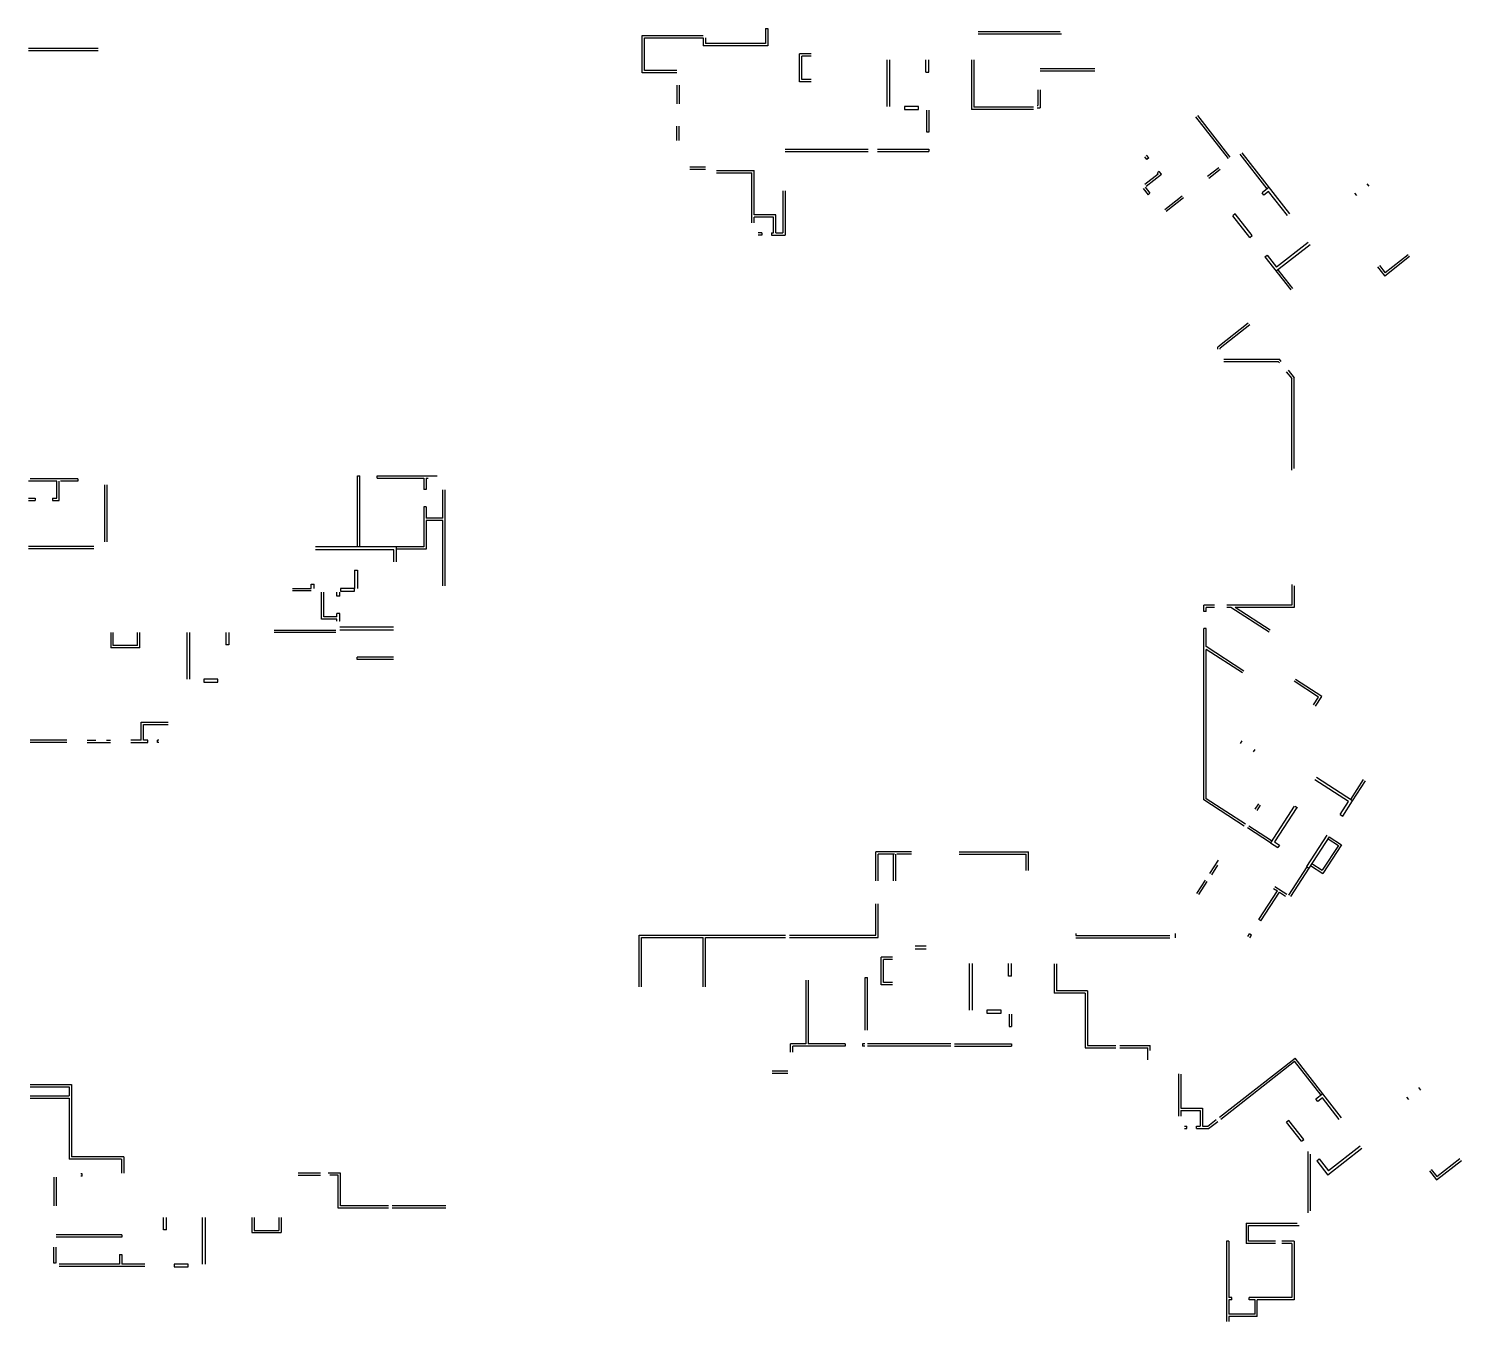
# Model space of a CAD drawing. Header units: metres. Extents: x -681087 to 1033303, y 74272 to 2630761.
# Drawn here: x 940404 to 1033303, y 74272 to 158082 of the extents above; entities that cross this region are included whole.
import ezdxf

# ---------------------------------------------------------------- set-up
doc = ezdxf.new("R2010")
doc.units = ezdxf.units.M
for name, color, linetype in [('SKELETON_CLEAN', 7, 'Continuous'), ('SKELETON_ISOLATED', 1, 'Continuous'), ('SKELETON_ORIGINAL', 8, 'Continuous')]:
    doc.layers.add(name, color=color, linetype=linetype)

msp = doc.modelspace()

# ---------------------------------------------------------------- linework, layer by layer
at = {"layer": 'SKELETON_CLEAN'}
for p, q in [((988183, 158082), (988183, 157112)), ((988183, 158082), (988333, 158082)), ((988333, 158082), (988333, 156962)), ((980183, 157647), (984133, 157647)), ((980183, 155222), (980183, 157647)), ((980333, 157497), (984133, 157497)), ((980333, 155372), (980333, 157497)), ((984133, 157497), (984133, 156962)), ((984283, 157497), (984283, 157112)), ((988183, 157112), (984283, 157112)), ((988333, 156962), (984133, 156962)), ((991141, 156442), (990391, 156442)), ((990391, 154642), (990391, 156442)), ((991141, 156292), (990541, 156292)), ((990541, 154792), (990541, 156292)), ((982433, 155222), (980183, 155222)), ((982433, 155372), (980333, 155372)), ((998583, 155257), (998583, 156062)), ((998583, 155257), (998773, 155257)), ((998773, 155257), (998773, 156062)), ((1001543, 156052), (1001543, 152842)), ((1001693, 156052), (1001693, 152992)), ((991143, 154642), (990391, 154642)), ((991141, 154792), (990541, 154792)), ((1005833, 154122), (1005833, 153102)), ((1005983, 154122), (1005983, 152952)), ((998113, 153037), (997193, 153037)), ((997193, 153037), (997193, 152847)), ((997193, 152847), (998113, 152847)), ((998113, 152847), (998113, 153037)), ((998623, 152787), (998623, 151392)), ((1005558, 152842), (1001543, 152842)), ((1005558, 152992), (1001693, 152992)), ((1005808, 153102), (1005833, 153102)), ((1005808, 152952), (1005983, 152952)), ((998623, 151392), (998773, 151392)), ((995443, 150272), (998773, 150272)), ((995443, 150122), (998773, 150122)), ((998773, 150272), (998773, 150122)), ((1012910, 149607), (1012778, 149776)), ((1013029, 149699), (1012896, 149869)), ((1013029, 149699), (1012910, 149607)), ((985003, 148892), (987454, 148892)), ((985003, 148742), (987304, 148742)), ((987304, 145502), (987304, 148742)), ((987454, 146002), (987454, 148892)), ((1012773, 147996), (1013640, 148673)), ((1012866, 147878), (1013851, 148647)), ((1013718, 148817), (1013600, 148724)), ((1013640, 148673), (1013600, 148724)), ((1013851, 148647), (1013718, 148817)), ((1012799, 147800), (1013107, 147406)), ((1020835, 147797), (1020378, 147440)), ((989303, 147572), (989303, 144852)), ((989453, 147572), (989453, 144702)), ((1012681, 147708), (1012989, 147314)), ((1012989, 147314), (1013107, 147406)), ((1020495, 147290), (1020378, 147440)), ((1020802, 147530), (1020495, 147290)), ((1022030, 145958), (1020802, 147530)), ((988854, 146002), (987454, 146002)), ((988854, 144852), (988854, 146002)), ((1018628, 146073), (1018479, 145956)), ((1019581, 144546), (1018479, 145956)), ((1019730, 144663), (1018628, 146073)), ((987454, 145502), (987454, 145852)), ((988704, 145852), (987454, 145852)), ((988704, 144852), (988704, 145852)), ((987954, 144852), (987704, 144852)), ((987954, 144702), (987704, 144702)), ((987954, 144852), (987954, 144702)), ((988574, 144852), (988704, 144852)), ((988574, 144852), (988574, 144702)), ((988574, 144702), (989453, 144702)), ((988854, 144852), (989303, 144852)), ((1019581, 144546), (1019730, 144663)), ((1023374, 144222), (1021325, 142622)), ((1020566, 143285), (1020715, 143402)), ((1020566, 143285), (1022240, 141141)), ((1020715, 143402), (1021325, 142622)), ((1029943, 143302), (1028332, 142043)), ((1029851, 143420), (1028357, 142253)), ((1027870, 142634), (1028332, 142043)), ((1027988, 142726), (1028357, 142253)), ((1019490, 138993), (1017504, 137441)), ((1019582, 138874), (1017654, 137368)), ((1017504, 137302), (1017504, 137441)), ((1017654, 137302), (1017654, 137368)), ((1017904, 136652), (1021509, 136652)), ((1021628, 136500), (1021509, 136652)), ((1017904, 136502), (1021436, 136502)), ((1021509, 136408), (1021436, 136502)), ((1021953, 135841), (1022304, 135391)), ((1022071, 135933), (1022454, 135443)), ((1022304, 129453), (1022304, 135391)), ((1022454, 129570), (1022454, 135443)), ((942229, 128752), (940404, 128752)), ((943584, 128902), (940504, 128902)), ((942229, 127642), (942229, 128752)), ((942379, 127492), (942379, 128752)), ((943584, 128752), (942479, 128752)), ((943584, 128902), (943584, 128752)), ((961724, 124482), (961724, 129092)), ((961724, 129092), (961874, 129092)), ((961874, 124482), (961874, 129092)), ((962994, 128942), (962994, 129092)), ((962994, 129092), (966903, 129092)), ((962994, 128942), (966034, 128942)), ((966034, 128942), (966034, 128197)), ((966184, 128942), (966184, 128197)), ((966184, 128942), (966303, 128942)), ((940404, 127642), (940824, 127642)), ((940404, 127492), (940824, 127492)), ((940824, 127642), (940824, 127492)), ((941944, 127642), (941944, 127492)), ((941944, 127642), (942229, 127642)), ((941944, 127492), (942379, 127492)), ((966184, 128197), (966034, 128197)), ((967253, 126352), (967253, 128192)), ((966034, 127077), (966034, 124482)), ((966184, 127077), (966034, 127077)), ((966184, 127077), (966184, 126352)), ((967253, 126352), (966184, 126352)), ((967253, 126202), (966184, 126202)), ((966184, 126202), (966184, 124332)), ((967253, 121952), (967253, 126202)), ((966034, 124482), (959004, 124482)), ((964073, 124292), (959004, 124292)), ((964073, 123522), (964073, 124292)), ((966184, 124332), (964263, 124332)), ((961538, 122972), (961728, 122972)), ((961538, 122972), (961538, 121792)), ((961728, 122972), (961728, 121792)), ((957508, 121792), (958728, 121792)), ((958728, 121792), (958728, 122072)), ((958728, 122072), (958918, 122072)), ((958918, 121792), (958918, 122072)), ((961538, 121792), (960618, 121792)), ((960618, 121792), (960618, 121602)), ((961538, 121602), (961538, 121792)), ((1022304, 122046), (1022304, 120702)), ((1022454, 121949), (1022454, 120552)), ((959388, 119792), (959388, 121542)), ((959538, 119942), (959538, 121542)), ((960388, 121292), (960388, 121542)), ((960578, 121292), (960388, 121292)), ((960578, 121292), (960578, 121542)), ((960618, 121602), (961538, 121602)), ((960388, 119942), (959538, 119942)), ((960388, 119942), (960388, 120172)), ((960578, 120172), (960388, 120172)), ((960578, 119672), (960578, 120172)), ((1017304, 120702), (1016604, 120702)), ((1016604, 120302), (1016604, 120702)), ((1016754, 120302), (1016604, 120302)), ((1017304, 120552), (1016754, 120552)), ((1016754, 120302), (1016754, 120552)), ((1022304, 120702), (1018104, 120702)), ((1018363, 120552), (1018104, 120552)), ((1020831, 118949), (1018363, 120552)), ((1022454, 120552), (1018638, 120552)), ((1020913, 119074), (1018638, 120552)), ((945723, 118932), (945723, 117934)), ((945873, 118932), (945873, 118084)), ((947453, 118084), (947453, 118932)), ((947603, 117934), (947603, 118932)), ((953193, 118932), (953193, 118127)), ((953383, 118932), (953383, 118127)), ((960388, 119792), (959388, 119792)), ((960388, 119672), (960388, 119792)), ((960578, 119672), (960568, 119672)), ((1016604, 108077), (1016604, 119182)), ((1016754, 119182), (1016604, 119182)), ((1016754, 118019), (1016754, 119182)), ((947453, 118084), (945873, 118084)), ((953383, 118127), (953193, 118127)), ((1019198, 116433), (1016754, 118019)), ((947603, 117934), (945723, 117934)), ((964053, 117342), (961698, 117342)), ((961698, 117192), (961698, 117342)), ((964053, 117192), (961698, 117192)), ((1016754, 108158), (1016754, 117840)), ((1019116, 116307), (1016754, 117840)), ((952673, 115907), (951753, 115907)), ((951753, 115907), (951753, 115717)), ((951753, 115717), (952673, 115717)), ((952673, 115717), (952673, 115907)), ((1024051, 114735), (1022462, 115767)), ((1024259, 114779), (1022544, 115893)), ((1023724, 114232), (1024051, 114735)), ((1023850, 114150), (1024259, 114779)), ((947703, 113112), (949453, 113112)), ((947703, 111942), (947703, 113112)), ((947853, 112962), (949453, 112962)), ((947853, 111942), (947853, 112962)), ((947703, 111942), (947033, 111942)), ((947033, 111792), (948133, 111792)), ((948133, 111942), (947853, 111942)), ((948133, 111792), (948133, 111942)), ((948853, 111942), (948753, 111942)), ((948753, 111792), (948753, 111942)), ((948853, 111792), (948753, 111792)), ((1026255, 108022), (1023915, 109541)), ((1026255, 108022), (1027094, 109313)), ((1019220, 106378), (1016604, 108077)), ((1019302, 106504), (1016754, 108158)), ((1025453, 107136), (1025992, 107966)), ((1025613, 107032), (1026255, 108022)), ((1022468, 107679), (1020921, 105297)), ((1022627, 107576), (1021184, 105353)), ((1025453, 107136), (1025613, 107032)), ((1020921, 105297), (1019441, 106259)), ((1020921, 105297), (1021407, 104982)), ((1021184, 105353), (1021511, 105141)), ((1021511, 105141), (1021407, 104982)), ((1024582, 105794), (1023258, 103756)), ((1024741, 105690), (1023418, 103652)), ((1025330, 105129), (1024282, 103514)), ((1025538, 105173), (1024326, 103307)), ((1024660, 105564), (1025330, 105129)), ((1024741, 105690), (1025538, 105173)), ((995333, 102842), (995333, 104702)), ((997643, 104702), (995333, 104702)), ((995483, 102842), (995483, 104552)), ((996543, 104552), (995483, 104552)), ((1000743, 104702), (1005243, 104702)), ((1000743, 104552), (1005093, 104552)), ((1005093, 103502), (1005093, 104552)), ((1005243, 103502), (1005243, 104702)), ((1023418, 103652), (1022222, 101811)), ((1023258, 103756), (1023418, 103652)), ((1023529, 103824), (1024326, 103307)), ((1023611, 103950), (1024282, 103514)), ((1021126, 102345), (1021382, 102178)), ((995333, 99301), (995333, 101342)), ((995483, 99151), (995483, 101342)), ((1020178, 100325), (1021382, 102178)), ((1020304, 100243), (1021507, 102097)), ((1021507, 102097), (1021897, 101843)), ((1008298, 99422), (1008298, 99292)), ((1020304, 100243), (1020178, 100325)), ((979983, 99301), (989483, 99301)), ((979983, 95951), (979983, 99301)), ((980133, 99151), (984133, 99151)), ((980133, 95951), (980133, 99151)), ((984133, 95951), (984133, 99151)), ((984283, 95951), (984283, 99151)), ((984283, 99151), (989483, 99151)), ((989733, 99301), (995333, 99301)), ((989733, 99151), (995483, 99151)), ((1008298, 99292), (1014393, 99292)), ((1019456, 99214), (1019568, 99386)), ((1019694, 99304), (1019568, 99386)), ((1019582, 99132), (1019694, 99304)), ((995674, 96092), (995674, 97892)), ((996424, 97892), (995674, 97892)), ((995824, 96242), (995824, 97742)), ((996424, 97742), (995824, 97742)), ((1003943, 96657), (1003943, 97462)), ((1004133, 96657), (1003943, 96657)), ((1004133, 96657), (1004133, 97462)), ((1006893, 97452), (1006893, 95542)), ((1007043, 97452), (1007043, 95692)), ((990803, 96397), (990803, 92272)), ((990953, 96397), (990953, 92272)), ((994643, 93152), (994643, 96572)), ((994643, 96572), (994793, 96572)), ((994793, 93152), (994793, 96572)), ((996424, 96092), (995674, 96092)), ((996424, 96242), (995824, 96242)), ((1009063, 95692), (1007043, 95692)), ((1009063, 95692), (1009063, 92152)), ((1008913, 95542), (1006893, 95542)), ((1008913, 95542), (1008913, 92002)), ((1003463, 94437), (1002543, 94437)), ((1002543, 94437), (1002543, 94247)), ((1002543, 94247), (1003463, 94247)), ((1003463, 94247), (1003463, 94437)), ((1003974, 94187), (1003974, 93392)), ((1004124, 94187), (1004124, 93392)), ((1003974, 93392), (1004124, 93392)), ((990803, 92272), (989804, 92272)), ((989804, 91722), (989804, 92272)), ((993353, 92122), (989954, 92122)), ((989954, 91722), (989954, 92122)), ((993353, 92272), (990953, 92272)), ((993353, 92272), (993353, 92122)), ((994624, 92272), (994473, 92272)), ((994473, 92272), (994473, 92122)), ((994624, 92122), (994473, 92122)), ((1000443, 92272), (1004124, 92272)), ((1000443, 92122), (1004124, 92122)), ((1004124, 92272), (1004124, 92122)), ((1008913, 92002), (1010908, 92002)), ((1009063, 92152), (1010908, 92152)), ((1011158, 92152), (1013123, 92152)), ((1011158, 92002), (1012973, 92002)), ((1012973, 91222), (1012973, 92002)), ((1013123, 91822), (1013123, 92152)), ((1017611, 87505), (1022520, 91340)), ((1017703, 87387), (1022494, 91130)), ((1024212, 88931), (1022494, 91130)), ((1024330, 89024), (1022520, 91340)), ((1015104, 90307), (1015104, 88092)), ((940503, 89632), (943184, 89632)), ((940503, 89482), (943033, 89482)), ((943033, 89482), (943033, 88882)), ((943184, 89632), (943184, 84932)), ((940503, 88882), (943033, 88882)), ((940503, 88732), (943034, 88732)), ((943034, 88732), (943034, 84782)), ((1024330, 89024), (1023873, 88666)), ((1023990, 88517), (1023873, 88666)), ((1024297, 88757), (1023990, 88517)), ((1025390, 87358), (1024297, 88757)), ((1025540, 87475), (1024330, 89024)), ((1015104, 88092), (1016524, 88092)), ((1015104, 87942), (1016374, 87942)), ((1015104, 87942), (1015104, 87572)), ((1016374, 87942), (1016374, 86922)), ((1016524, 88092), (1016524, 86922)), ((1016864, 86922), (1017414, 87351)), ((1015354, 86922), (1015504, 86922)), ((1015354, 86772), (1015504, 86772)), ((1015504, 86772), (1015504, 86922)), ((1016124, 86772), (1016124, 86922)), ((1016124, 86922), (1016374, 86922)), ((1016124, 86772), (1016916, 86772)), ((1016524, 86922), (1016864, 86922)), ((1016916, 86772), (1017506, 87233)), ((1022124, 87300), (1021974, 87183)), ((1022940, 85946), (1021974, 87183)), ((1023090, 86063), (1022124, 87300)), ((1022940, 85946), (1023090, 86063)), ((1026851, 85473), (1024652, 83755)), ((946423, 84782), (943034, 84782)), ((946573, 84932), (943184, 84932)), ((946423, 84782), (946423, 83872)), ((946573, 84932), (946573, 83872)), ((1023926, 84685), (1024075, 84802)), ((1023926, 84685), (1024652, 83755)), ((1024075, 84802), (1024685, 84022)), ((1031692, 83443), (1033303, 84702)), ((1031717, 83653), (1033211, 84820)), ((943878, 83842), (943778, 83842)), ((943878, 83692), (943778, 83692)), ((943878, 83692), (943878, 83842)), ((960617, 83872), (959833, 83872)), ((960467, 83742), (959933, 83742)), ((960467, 81602), (960467, 83742)), ((960617, 81752), (960617, 83872)), ((1031230, 84034), (1031692, 83443)), ((1031348, 84126), (1031717, 83653)), ((963728, 81752), (960617, 81752)), ((949143, 80207), (949143, 81012)), ((949333, 80207), (949333, 81012)), ((954883, 81012), (954883, 80022)), ((955033, 81012), (955033, 80172)), ((956633, 81012), (956633, 80172)), ((956783, 81012), (956783, 80022)), ((963728, 81602), (960467, 81602)), ((949333, 80207), (949143, 80207)), ((954883, 80022), (956783, 80022)), ((955033, 80172), (956633, 80172)), ((1019344, 80629), (1019344, 79322)), ((1019344, 80629), (1022665, 80629)), ((1019494, 80479), (1022782, 80479)), ((1019494, 79472), (1019494, 80479)), ((942028, 78052), (942028, 79072)), ((946438, 79882), (942178, 79882)), ((946438, 79732), (942178, 79732)), ((946438, 79882), (946438, 79732)), ((1018224, 79472), (1018074, 79472)), ((1018074, 79472), (1018074, 74272)), ((1018224, 79472), (1018224, 75822)), ((1021254, 79322), (1019344, 79322)), ((1021254, 79472), (1019494, 79472)), ((1022454, 79472), (1021654, 79472)), ((1022304, 79322), (1022304, 75822)), ((1022454, 79472), (1022454, 75672)), ((942138, 78052), (942028, 78052)), ((946288, 78612), (946288, 77987)), ((946288, 78612), (946438, 78612)), ((946438, 78612), (946438, 77987)), ((946288, 77987), (942388, 77987)), ((947933, 77987), (946438, 77987)), ((950753, 77987), (949833, 77987)), ((949833, 77987), (949833, 77797)), ((949833, 77797), (950753, 77797)), ((950753, 77797), (950753, 77987)), ((1018414, 75822), (1018224, 75822)), ((1018224, 75672), (1018224, 74742)), ((1018414, 75672), (1018224, 75672)), ((1018414, 75672), (1018414, 75822)), ((1022304, 75822), (1019534, 75822)), ((1019534, 75672), (1019534, 75822)), ((1019924, 75672), (1019534, 75672)), ((1019924, 74742), (1019924, 75672)), ((1022454, 75672), (1020074, 75672)), ((1020074, 74592), (1020074, 75672)), ((1019924, 74742), (1018224, 74742)), ((1018224, 74592), (1018224, 74272)), ((1020074, 74592), (1018224, 74592))]:
    msp.add_line(p, q, dxfattribs=at)
at = {"layer": 'SKELETON_ISOLATED'}
for p, q in [((1007293, 157872), (1001973, 157872)), ((1007378, 157722), (1001973, 157722)), ((944904, 156792), (940404, 156792)), ((944904, 156642), (940404, 156642)), ((996043, 156061), (996043, 153036)), ((996233, 156061), (996233, 153036)), ((1009544, 155472), (1005983, 155472)), ((1009544, 155322), (1005983, 155322)), ((982433, 154422), (982433, 153202)), ((982583, 154422), (982583, 153202)), ((998773, 152787), (998773, 151372)), ((1018202, 149655), (1016088, 152362)), ((1018321, 149748), (1016206, 152455)), ((982433, 150832), (982433, 151752)), ((982583, 150832), (982583, 151752)), ((989453, 150272), (994843, 150272)), ((989453, 150122), (994843, 150122)), ((1020716, 147705), (1018971, 149939)), ((1022180, 146075), (1019089, 150031)), ((983268, 149122), (984288, 149122)), ((983268, 148972), (984288, 148972)), ((1016848, 148514), (1017573, 149081)), ((1016940, 148396), (1017665, 148963)), ((1027171, 148027), (1027294, 147869)), ((1015193, 147222), (1014066, 146341)), ((1015285, 147103), (1014158, 146223)), ((1026383, 147411), (1026506, 147254)), ((1023491, 144073), (1021292, 142355)), ((1021410, 142447), (1022358, 141234)), ((945354, 124812), (945354, 128502)), ((945504, 124812), (945504, 128502)), ((967403, 121952), (967403, 128192)), ((944623, 124512), (940404, 124512)), ((944623, 124362), (940404, 124362)), ((964263, 123522), (964263, 124482)), ((958728, 121642), (957508, 121642)), ((950653, 118932), (950653, 115907)), ((950843, 118932), (950843, 115907)), ((960328, 119072), (956318, 119072)), ((960328, 118922), (956318, 118922)), ((964053, 119272), (960578, 119272)), ((964053, 119082), (960578, 119082)), ((942873, 111942), (940504, 111942)), ((942873, 111792), (940504, 111792)), ((944193, 111942), (944754, 111942)), ((944193, 111792), (945713, 111792)), ((945454, 111942), (945713, 111942)), ((1018978, 111734), (1019087, 111902)), ((1019817, 111189), (1019926, 111357)), ((1025984, 107971), (1023812, 109382)), ((1026129, 108103), (1026968, 109395)), ((1019934, 107477), (1020162, 107829)), ((1020059, 107395), (1020288, 107747)), ((1022677, 107543), (1022518, 107647)), ((1021003, 105423), (1019522, 106385)), ((996493, 102842), (996493, 104552)), ((996643, 102842), (996643, 104552)), ((997643, 104552), (996693, 104552)), ((1016991, 103313), (1017547, 104168)), ((1017117, 103231), (1017517, 103847)), ((1023292, 103734), (1022096, 101893)), ((1016150, 102017), (1016705, 102872)), ((1016275, 101935), (1016831, 102791)), ((1021207, 102470), (1021979, 101969)), ((1014743, 99422), (1014743, 99142)), ((997893, 98622), (998593, 98622)), ((1008298, 99142), (1014393, 99142)), ((997893, 98432), (998593, 98432)), ((1001383, 97462), (1001383, 94437)), ((1001573, 97462), (1001573, 94437)), ((1000193, 92272), (994804, 92272)), ((1000193, 92122), (994804, 92122)), ((988618, 90522), (989638, 90522)), ((988618, 90372), (989638, 90372)), ((1014954, 90322), (1014954, 87572)), ((1030531, 89427), (1030654, 89269)), ((1029743, 88811), (1029866, 88654)), ((1026734, 85622), (1024693, 84028)), ((1023374, 81310), (1023374, 85293)), ((1023524, 81427), (1023524, 85101)), ((942028, 83622), (942028, 81752)), ((942178, 83622), (942178, 81752)), ((959333, 83872), (957883, 83872)), ((959333, 83722), (957883, 83722)), ((967453, 81752), (963978, 81752)), ((951663, 81012), (951663, 77987)), ((951853, 81012), (951853, 77987)), ((967453, 81602), (963978, 81602)), ((942178, 78052), (942178, 79072)), ((1021980, 79322), (1021654, 79322)), ((947933, 77837), (942388, 77837))]:
    msp.add_line(p, q, dxfattribs=at)
at = {"layer": 'SKELETON_ORIGINAL'}
for p, q in [((988183, 158082), (988183, 157112)), ((988183, 158082), (988333, 158082)), ((988333, 158082), (988333, 156962)), ((980183, 157647), (984133, 157647)), ((980183, 155222), (980183, 157647)), ((980333, 157497), (984133, 157497)), ((980333, 155372), (980333, 157497)), ((984133, 157497), (984133, 156962)), ((984283, 157497), (984283, 157112)), ((988183, 157112), (984283, 157112)), ((1007293, 157872), (1001973, 157872)), ((1007378, 157722), (1001973, 157722)), ((944904, 156792), (940404, 156792)), ((944904, 156642), (940404, 156642)), ((988333, 156962), (984133, 156962)), ((991141, 156442), (990391, 156442)), ((990391, 154642), (990391, 156442)), ((991141, 156292), (990541, 156292)), ((990541, 154792), (990541, 156292)), ((982433, 155222), (980183, 155222)), ((982433, 155372), (980333, 155372)), ((996043, 156061), (996043, 153036)), ((996233, 156061), (996233, 153036)), ((998583, 155257), (998583, 156062)), ((998583, 155257), (998773, 155257)), ((998773, 155257), (998773, 156062)), ((1001543, 156052), (1001543, 152842)), ((1001693, 156052), (1001693, 152992)), ((1009544, 155472), (1005983, 155472)), ((1009544, 155322), (1005983, 155322)), ((982433, 154422), (982433, 153202)), ((982583, 154422), (982583, 153202)), ((991143, 154642), (990391, 154642)), ((991141, 154792), (990541, 154792)), ((1005833, 154122), (1005833, 153102)), ((1005983, 154122), (1005983, 152952)), ((998113, 153037), (997193, 153037)), ((997193, 153037), (997193, 152847)), ((997193, 152847), (998113, 152847)), ((998113, 152847), (998113, 153037)), ((998623, 152787), (998623, 151392)), ((998773, 152787), (998773, 151372)), ((1005558, 152842), (1001543, 152842)), ((1005558, 152992), (1001693, 152992)), ((1005808, 153102), (1005833, 153102)), ((1005808, 152952), (1005983, 152952)), ((1018202, 149655), (1016088, 152362)), ((1018321, 149748), (1016206, 152455)), ((982433, 150832), (982433, 151752)), ((982583, 150832), (982583, 151752)), ((998623, 151392), (998773, 151392)), ((989453, 150272), (994843, 150272)), ((989453, 150122), (994843, 150122)), ((995443, 150272), (998773, 150272)), ((995443, 150122), (998773, 150122)), ((998773, 150272), (998773, 150122)), ((1012910, 149607), (1012778, 149776)), ((1013029, 149699), (1012896, 149869)), ((1013029, 149699), (1012910, 149607)), ((1020716, 147705), (1018971, 149939)), ((1022180, 146075), (1019089, 150031)), ((983268, 149122), (984288, 149122)), ((983268, 148972), (984288, 148972)), ((985003, 148892), (987454, 148892)), ((985003, 148742), (987304, 148742)), ((987304, 145502), (987304, 148742)), ((987454, 146002), (987454, 148892)), ((1012773, 147996), (1013640, 148673)), ((1012866, 147878), (1013851, 148647)), ((1013718, 148817), (1013600, 148724)), ((1013640, 148673), (1013600, 148724)), ((1013851, 148647), (1013718, 148817)), ((1016848, 148514), (1017573, 149081)), ((1016940, 148396), (1017665, 148963)), ((1012799, 147800), (1013107, 147406)), ((1020835, 147797), (1020378, 147440)), ((1027171, 148027), (1027294, 147869)), ((989303, 147572), (989303, 144852)), ((989453, 147572), (989453, 144702)), ((1012681, 147708), (1012989, 147314)), ((1012989, 147314), (1013107, 147406)), ((1015193, 147222), (1014066, 146341)), ((1015285, 147103), (1014158, 146223)), ((1020495, 147290), (1020378, 147440)), ((1020802, 147530), (1020495, 147290)), ((1022030, 145958), (1020802, 147530)), ((1026383, 147411), (1026506, 147254)), ((988854, 146002), (987454, 146002)), ((988854, 144852), (988854, 146002)), ((1018628, 146073), (1018479, 145956)), ((1019581, 144546), (1018479, 145956)), ((1019730, 144663), (1018628, 146073)), ((987454, 145502), (987454, 145852)), ((988704, 145852), (987454, 145852)), ((988704, 144852), (988704, 145852)), ((987954, 144852), (987704, 144852)), ((987954, 144702), (987704, 144702)), ((987954, 144852), (987954, 144702)), ((988574, 144852), (988704, 144852)), ((988574, 144852), (988574, 144702)), ((988574, 144702), (989453, 144702)), ((988854, 144852), (989303, 144852)), ((1019581, 144546), (1019730, 144663)), ((1023491, 144073), (1021292, 142355)), ((1023374, 144222), (1021325, 142622)), ((1020566, 143285), (1020715, 143402)), ((1020566, 143285), (1022240, 141141)), ((1020715, 143402), (1021325, 142622)), ((1029943, 143302), (1028332, 142043)), ((1029851, 143420), (1028357, 142253)), ((1021410, 142447), (1022358, 141234)), ((1027870, 142634), (1028332, 142043)), ((1027988, 142726), (1028357, 142253)), ((1019490, 138993), (1017504, 137441)), ((1019582, 138874), (1017654, 137368)), ((1017504, 137302), (1017504, 137441)), ((1017654, 137302), (1017654, 137368)), ((1017904, 136652), (1021509, 136652)), ((1021628, 136500), (1021509, 136652)), ((1017904, 136502), (1021436, 136502)), ((1021509, 136408), (1021436, 136502)), ((1021953, 135841), (1022304, 135391)), ((1022071, 135933), (1022454, 135443)), ((1022304, 129453), (1022304, 135391)), ((1022454, 129570), (1022454, 135443)), ((942229, 128752), (940404, 128752)), ((943584, 128902), (940504, 128902)), ((942229, 127642), (942229, 128752)), ((942379, 127492), (942379, 128752)), ((943584, 128752), (942479, 128752)), ((943584, 128902), (943584, 128752)), ((945354, 124812), (945354, 128502)), ((945504, 124812), (945504, 128502)), ((961724, 124482), (961724, 129092)), ((961724, 129092), (961874, 129092)), ((961874, 124482), (961874, 129092)), ((962994, 128942), (962994, 129092)), ((962994, 129092), (966903, 129092)), ((962994, 128942), (966034, 128942)), ((966034, 128942), (966034, 128197)), ((966184, 128942), (966184, 128197)), ((966184, 128942), (966303, 128942)), ((940404, 127642), (940824, 127642)), ((940404, 127492), (940824, 127492)), ((940824, 127642), (940824, 127492)), ((941944, 127642), (941944, 127492)), ((941944, 127642), (942229, 127642)), ((941944, 127492), (942379, 127492)), ((966184, 128197), (966034, 128197)), ((967253, 126352), (967253, 128192)), ((967403, 121952), (967403, 128192)), ((966034, 127077), (966034, 124482)), ((966184, 127077), (966034, 127077)), ((966184, 127077), (966184, 126352)), ((967253, 126352), (966184, 126352)), ((967253, 126202), (966184, 126202)), ((966184, 126202), (966184, 124332)), ((967253, 121952), (967253, 126202)), ((944623, 124512), (940404, 124512)), ((944623, 124362), (940404, 124362)), ((966034, 124482), (959004, 124482)), ((964073, 124292), (959004, 124292)), ((964073, 123522), (964073, 124292)), ((964263, 123522), (964263, 124482)), ((966184, 124332), (964263, 124332)), ((961538, 122972), (961728, 122972)), ((961538, 122972), (961538, 121792)), ((961728, 122972), (961728, 121792)), ((957508, 121792), (958728, 121792)), ((958728, 121792), (958728, 122072)), ((958728, 122072), (958918, 122072)), ((958918, 121792), (958918, 122072)), ((961538, 121792), (960618, 121792)), ((960618, 121792), (960618, 121602)), ((961538, 121602), (961538, 121792)), ((1022304, 122046), (1022304, 120702)), ((1022454, 121949), (1022454, 120552)), ((958728, 121642), (957508, 121642)), ((959388, 119792), (959388, 121542)), ((959538, 119942), (959538, 121542)), ((960388, 121292), (960388, 121542)), ((960578, 121292), (960388, 121292)), ((960578, 121292), (960578, 121542)), ((960618, 121602), (961538, 121602)), ((960388, 119942), (959538, 119942)), ((960388, 119942), (960388, 120172)), ((960578, 120172), (960388, 120172)), ((960578, 119672), (960578, 120172)), ((1017304, 120702), (1016604, 120702)), ((1016604, 120302), (1016604, 120702)), ((1016754, 120302), (1016604, 120302)), ((1017304, 120552), (1016754, 120552)), ((1016754, 120302), (1016754, 120552)), ((1022304, 120702), (1018104, 120702)), ((1018363, 120552), (1018104, 120552)), ((1020831, 118949), (1018363, 120552)), ((1022454, 120552), (1018638, 120552)), ((1020913, 119074), (1018638, 120552)), ((945723, 118932), (945723, 117934)), ((945873, 118932), (945873, 118084)), ((947453, 118084), (947453, 118932)), ((947603, 117934), (947603, 118932)), ((950653, 118932), (950653, 115907)), ((950843, 118932), (950843, 115907)), ((953193, 118932), (953193, 118127)), ((953383, 118932), (953383, 118127)), ((960328, 119072), (956318, 119072)), ((960328, 118922), (956318, 118922)), ((960388, 119792), (959388, 119792)), ((960388, 119672), (960388, 119792)), ((960578, 119672), (960568, 119672)), ((964053, 119272), (960578, 119272)), ((964053, 119082), (960578, 119082)), ((1016604, 108077), (1016604, 119182)), ((1016754, 119182), (1016604, 119182)), ((1016754, 118019), (1016754, 119182)), ((947453, 118084), (945873, 118084)), ((953383, 118127), (953193, 118127)), ((1019198, 116433), (1016754, 118019)), ((947603, 117934), (945723, 117934)), ((964053, 117342), (961698, 117342)), ((961698, 117192), (961698, 117342)), ((964053, 117192), (961698, 117192)), ((1016754, 108158), (1016754, 117840)), ((1019116, 116307), (1016754, 117840)), ((952673, 115907), (951753, 115907)), ((951753, 115907), (951753, 115717)), ((951753, 115717), (952673, 115717)), ((952673, 115717), (952673, 115907)), ((1024051, 114735), (1022462, 115767)), ((1024259, 114779), (1022544, 115893)), ((1023724, 114232), (1024051, 114735)), ((1023850, 114150), (1024259, 114779)), ((947703, 113112), (949453, 113112)), ((947703, 111942), (947703, 113112)), ((947853, 112962), (949453, 112962)), ((947853, 111942), (947853, 112962)), ((942873, 111942), (940504, 111942)), ((942873, 111792), (940504, 111792)), ((944193, 111942), (944754, 111942)), ((944193, 111792), (945713, 111792)), ((945454, 111942), (945713, 111942)), ((947703, 111942), (947033, 111942)), ((947033, 111792), (948133, 111792)), ((948133, 111942), (947853, 111942)), ((948133, 111792), (948133, 111942)), ((948853, 111942), (948753, 111942)), ((948753, 111792), (948753, 111942)), ((948853, 111792), (948753, 111792)), ((1018978, 111734), (1019087, 111902)), ((1019817, 111189), (1019926, 111357)), ((1025984, 107971), (1023812, 109382)), ((1026255, 108022), (1023915, 109541)), ((1026129, 108103), (1026968, 109395)), ((1026255, 108022), (1027094, 109313)), ((1019220, 106378), (1016604, 108077)), ((1019302, 106504), (1016754, 108158)), ((1019934, 107477), (1020162, 107829)), ((1025453, 107136), (1025992, 107966)), ((1025613, 107032), (1026255, 108022)), ((1020059, 107395), (1020288, 107747)), ((1022468, 107679), (1020921, 105297)), ((1022627, 107576), (1021184, 105353)), ((1022677, 107543), (1022518, 107647)), ((1025453, 107136), (1025613, 107032)), ((1020921, 105297), (1019441, 106259)), ((1021003, 105423), (1019522, 106385)), ((1020921, 105297), (1021407, 104982)), ((1021184, 105353), (1021511, 105141)), ((1021511, 105141), (1021407, 104982)), ((1024582, 105794), (1023258, 103756)), ((1024741, 105690), (1023418, 103652)), ((1025330, 105129), (1024282, 103514)), ((1025538, 105173), (1024326, 103307)), ((1024660, 105564), (1025330, 105129)), ((1024741, 105690), (1025538, 105173)), ((995333, 102842), (995333, 104702)), ((997643, 104702), (995333, 104702)), ((995483, 102842), (995483, 104552)), ((996543, 104552), (995483, 104552)), ((996493, 102842), (996493, 104552)), ((996643, 102842), (996643, 104552)), ((997643, 104552), (996693, 104552)), ((1000743, 104702), (1005243, 104702)), ((1000743, 104552), (1005093, 104552)), ((1005093, 103502), (1005093, 104552)), ((1005243, 103502), (1005243, 104702)), ((1016991, 103313), (1017547, 104168)), ((1017117, 103231), (1017517, 103847)), ((1023292, 103734), (1022096, 101893)), ((1023418, 103652), (1022222, 101811)), ((1023258, 103756), (1023418, 103652)), ((1023529, 103824), (1024326, 103307)), ((1023611, 103950), (1024282, 103514)), ((1016150, 102017), (1016705, 102872)), ((1016275, 101935), (1016831, 102791)), ((1021126, 102345), (1021382, 102178)), ((1021207, 102470), (1021979, 101969)), ((995333, 99301), (995333, 101342)), ((995483, 99151), (995483, 101342)), ((1020178, 100325), (1021382, 102178)), ((1020304, 100243), (1021507, 102097)), ((1021507, 102097), (1021897, 101843)), ((1008298, 99422), (1008298, 99292)), ((1014743, 99422), (1014743, 99142)), ((1020304, 100243), (1020178, 100325)), ((979983, 99301), (989483, 99301)), ((979983, 95951), (979983, 99301)), ((980133, 99151), (984133, 99151)), ((980133, 95951), (980133, 99151)), ((984133, 95951), (984133, 99151)), ((984283, 95951), (984283, 99151)), ((984283, 99151), (989483, 99151)), ((989733, 99301), (995333, 99301)), ((989733, 99151), (995483, 99151)), ((997893, 98622), (998593, 98622)), ((1008298, 99292), (1014393, 99292)), ((1008298, 99142), (1014393, 99142)), ((1019456, 99214), (1019568, 99386)), ((1019694, 99304), (1019568, 99386)), ((1019582, 99132), (1019694, 99304)), ((995674, 96092), (995674, 97892)), ((996424, 97892), (995674, 97892)), ((995824, 96242), (995824, 97742)), ((996424, 97742), (995824, 97742)), ((997893, 98432), (998593, 98432)), ((1001383, 97462), (1001383, 94437)), ((1001573, 97462), (1001573, 94437)), ((1003943, 96657), (1003943, 97462)), ((1004133, 96657), (1003943, 96657)), ((1004133, 96657), (1004133, 97462)), ((1006893, 97452), (1006893, 95542)), ((1007043, 97452), (1007043, 95692)), ((990803, 96397), (990803, 92272)), ((990953, 96397), (990953, 92272)), ((994643, 93152), (994643, 96572)), ((994643, 96572), (994793, 96572)), ((994793, 93152), (994793, 96572)), ((996424, 96092), (995674, 96092)), ((996424, 96242), (995824, 96242)), ((1009063, 95692), (1007043, 95692)), ((1009063, 95692), (1009063, 92152)), ((1008913, 95542), (1006893, 95542)), ((1008913, 95542), (1008913, 92002)), ((1003463, 94437), (1002543, 94437)), ((1002543, 94437), (1002543, 94247)), ((1002543, 94247), (1003463, 94247)), ((1003463, 94247), (1003463, 94437)), ((1003974, 94187), (1003974, 93392)), ((1004124, 94187), (1004124, 93392)), ((1003974, 93392), (1004124, 93392)), ((990803, 92272), (989804, 92272)), ((989804, 91722), (989804, 92272)), ((993353, 92122), (989954, 92122)), ((989954, 91722), (989954, 92122)), ((993353, 92272), (990953, 92272)), ((993353, 92272), (993353, 92122)), ((994624, 92272), (994473, 92272)), ((994473, 92272), (994473, 92122)), ((994624, 92122), (994473, 92122)), ((1000193, 92272), (994804, 92272)), ((1000193, 92122), (994804, 92122)), ((1000443, 92272), (1004124, 92272)), ((1000443, 92122), (1004124, 92122)), ((1004124, 92272), (1004124, 92122)), ((1008913, 92002), (1010908, 92002)), ((1009063, 92152), (1010908, 92152)), ((1011158, 92152), (1013123, 92152)), ((1011158, 92002), (1012973, 92002)), ((1012973, 91222), (1012973, 92002)), ((1013123, 91822), (1013123, 92152)), ((1017611, 87505), (1022520, 91340)), ((1017703, 87387), (1022494, 91130)), ((1024212, 88931), (1022494, 91130)), ((1024330, 89024), (1022520, 91340)), ((988618, 90522), (989638, 90522)), ((988618, 90372), (989638, 90372)), ((1014954, 90322), (1014954, 87572)), ((1015104, 90307), (1015104, 88092)), ((940503, 89632), (943184, 89632)), ((940503, 89482), (943033, 89482)), ((943033, 89482), (943033, 88882)), ((943184, 89632), (943184, 84932)), ((1030531, 89427), (1030654, 89269)), ((940503, 88882), (943033, 88882)), ((940503, 88732), (943034, 88732)), ((943034, 88732), (943034, 84782)), ((1024330, 89024), (1023873, 88666)), ((1023990, 88517), (1023873, 88666)), ((1024297, 88757), (1023990, 88517)), ((1025390, 87358), (1024297, 88757)), ((1025540, 87475), (1024330, 89024)), ((1029743, 88811), (1029866, 88654)), ((1015104, 88092), (1016524, 88092)), ((1015104, 87942), (1016374, 87942)), ((1015104, 87942), (1015104, 87572)), ((1016374, 87942), (1016374, 86922)), ((1016524, 88092), (1016524, 86922)), ((1016864, 86922), (1017414, 87351)), ((1015354, 86922), (1015504, 86922)), ((1015354, 86772), (1015504, 86772)), ((1015504, 86772), (1015504, 86922)), ((1016124, 86772), (1016124, 86922)), ((1016124, 86922), (1016374, 86922)), ((1016124, 86772), (1016916, 86772)), ((1016524, 86922), (1016864, 86922)), ((1016916, 86772), (1017506, 87233)), ((1022124, 87300), (1021974, 87183)), ((1022940, 85946), (1021974, 87183)), ((1023090, 86063), (1022124, 87300)), ((1022940, 85946), (1023090, 86063)), ((1026851, 85473), (1024652, 83755)), ((1026734, 85622), (1024693, 84028)), ((946423, 84782), (943034, 84782)), ((946573, 84932), (943184, 84932)), ((946423, 84782), (946423, 83872)), ((946573, 84932), (946573, 83872)), ((1023374, 81310), (1023374, 85293)), ((1023524, 81427), (1023524, 85101)), ((1023926, 84685), (1024075, 84802)), ((1023926, 84685), (1024652, 83755)), ((1024075, 84802), (1024685, 84022)), ((1031692, 83443), (1033303, 84702)), ((1031717, 83653), (1033211, 84820)), ((942028, 83622), (942028, 81752)), ((942178, 83622), (942178, 81752)), ((943878, 83842), (943778, 83842)), ((943878, 83692), (943778, 83692)), ((943878, 83692), (943878, 83842)), ((959333, 83872), (957883, 83872)), ((959333, 83722), (957883, 83722)), ((960617, 83872), (959833, 83872)), ((960467, 83742), (959933, 83742)), ((960467, 81602), (960467, 83742)), ((960617, 81752), (960617, 83872)), ((1031230, 84034), (1031692, 83443)), ((1031348, 84126), (1031717, 83653)), ((963728, 81752), (960617, 81752)), ((967453, 81752), (963978, 81752)), ((949143, 80207), (949143, 81012)), ((949333, 80207), (949333, 81012)), ((951663, 81012), (951663, 77987)), ((951853, 81012), (951853, 77987)), ((954883, 81012), (954883, 80022)), ((955033, 81012), (955033, 80172)), ((956633, 81012), (956633, 80172)), ((956783, 81012), (956783, 80022)), ((963728, 81602), (960467, 81602)), ((967453, 81602), (963978, 81602)), ((949333, 80207), (949143, 80207)), ((954883, 80022), (956783, 80022)), ((955033, 80172), (956633, 80172)), ((1019344, 80629), (1019344, 79322)), ((1019344, 80629), (1022665, 80629)), ((1019494, 80479), (1022782, 80479)), ((1019494, 79472), (1019494, 80479)), ((942028, 78052), (942028, 79072)), ((946438, 79882), (942178, 79882)), ((946438, 79732), (942178, 79732)), ((942178, 78052), (942178, 79072)), ((946438, 79882), (946438, 79732)), ((1018224, 79472), (1018074, 79472)), ((1018074, 79472), (1018074, 74272)), ((1018224, 79472), (1018224, 75822)), ((1021254, 79322), (1019344, 79322)), ((1021254, 79472), (1019494, 79472)), ((1022454, 79472), (1021654, 79472)), ((1022304, 79322), (1021654, 79322)), ((1021657, 79322), (1021654, 79322)), ((1022304, 79322), (1022304, 75822)), ((1022454, 79472), (1022454, 75672)), ((942138, 78052), (942028, 78052)), ((946288, 78612), (946288, 77987)), ((946288, 78612), (946438, 78612)), ((946438, 78612), (946438, 77987)), ((946288, 77987), (942388, 77987)), ((947933, 77837), (942388, 77837)), ((947933, 77987), (946438, 77987)), ((950753, 77987), (949833, 77987)), ((949833, 77987), (949833, 77797)), ((949833, 77797), (950753, 77797)), ((950753, 77797), (950753, 77987)), ((1018414, 75822), (1018224, 75822)), ((1018224, 75672), (1018224, 74742)), ((1018414, 75672), (1018224, 75672)), ((1018414, 75672), (1018414, 75822)), ((1022304, 75822), (1019534, 75822)), ((1019534, 75672), (1019534, 75822)), ((1019924, 75672), (1019534, 75672)), ((1019924, 74742), (1019924, 75672)), ((1022454, 75672), (1020074, 75672)), ((1020074, 74592), (1020074, 75672)), ((1019924, 74742), (1018224, 74742)), ((1018224, 74592), (1018224, 74272)), ((1020074, 74592), (1018224, 74592))]:
    msp.add_line(p, q, dxfattribs=at)

doc.saveas('drawing.dxf')
